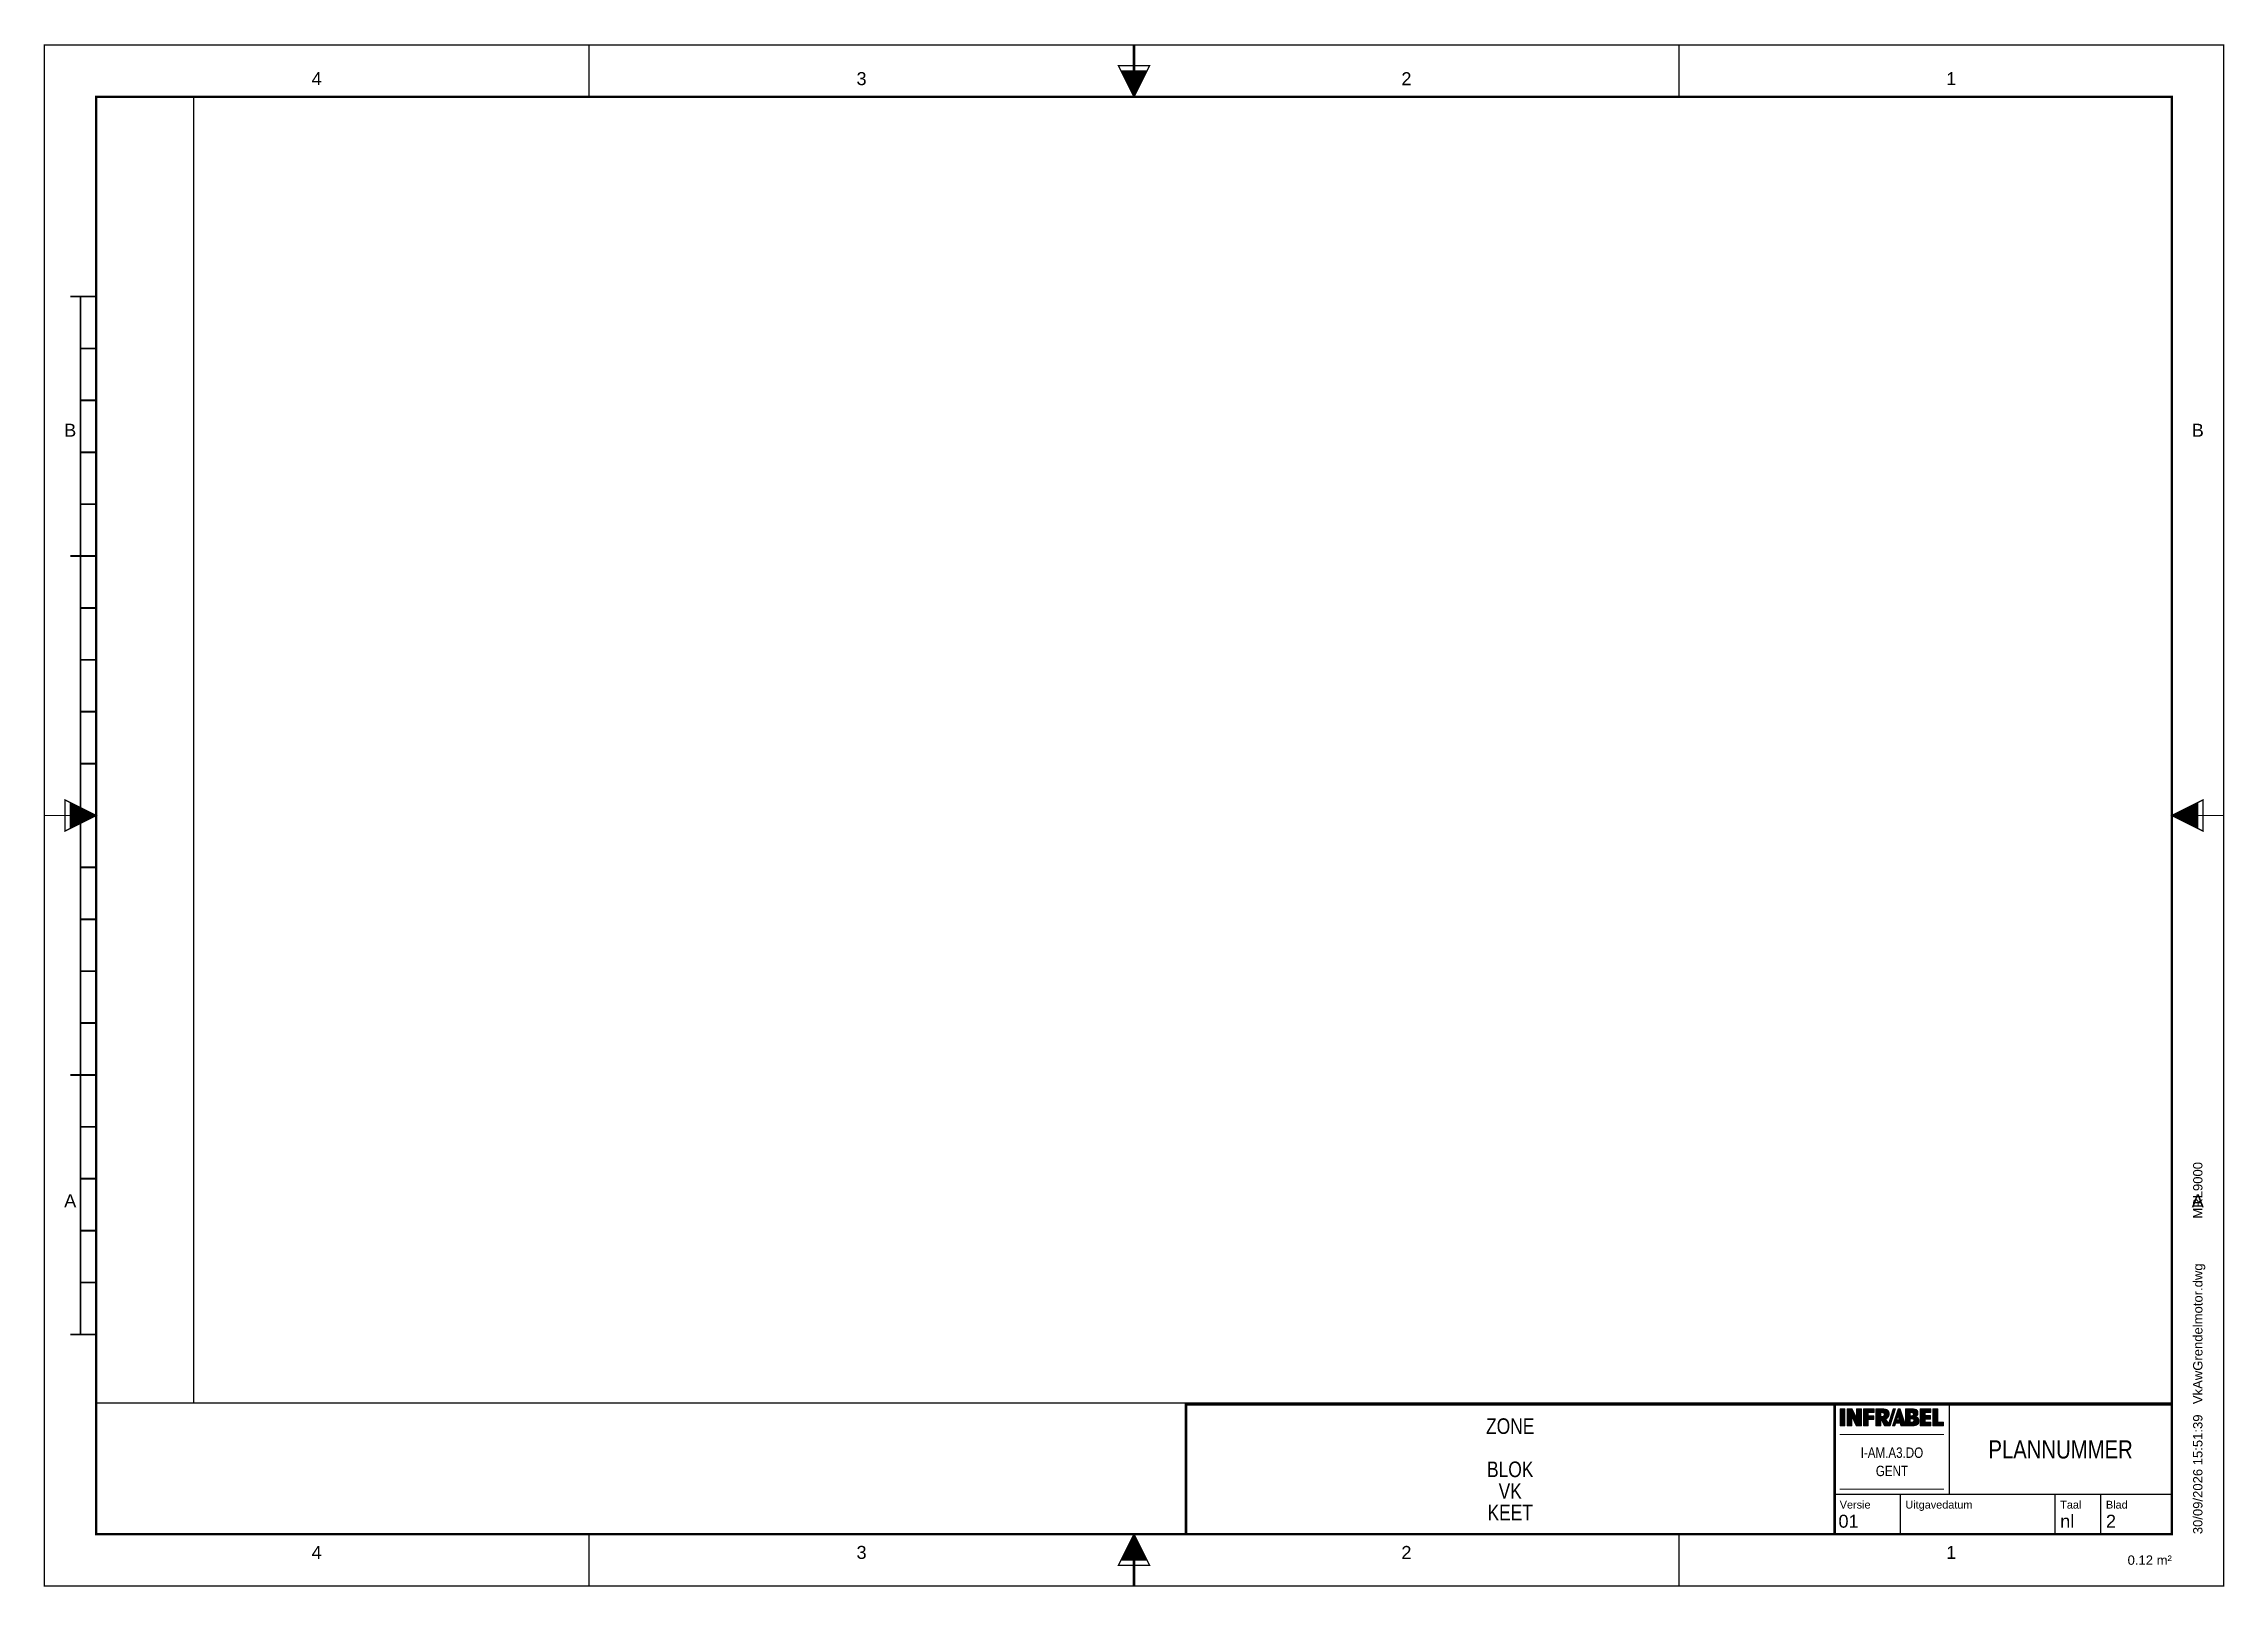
# Paper-space layout 'blad02' of a CAD drawing. Header units: millimetres. Extents: x 95 to 515, y -10 to 287.
# The model-space entities are those that its viewports show. They can reach past a viewport. Long polylines and large blocks are cut down to what shows.
import ezdxf
from ezdxf.enums import TextEntityAlignment as Align

# ---------------------------------------------------------------- set-up
doc = ezdxf.new("R2010")
doc.units = ezdxf.units.MM
doc.layers.add('noprint', color=40, linetype='Continuous', plot=False)
doc.layers.add('TBM_VP', color=1, linetype='Continuous', plot=False)
doc.layers.add('TBM_PLOT_COLOR', color=7, linetype='Continuous')
doc.styles.add('TBM', font='arial.ttf')

# ---------------------------------------------------------------- blocks, each defined once
blk = doc.blocks.new('TBM_TITLE_S_N')
at = {"color": 7}
blk.add_lwpolyline([(-10, 35, 0.5, 0.5, 0), (-200, 35, 0.5, 0.5, 0), (-200, 10, 0, 0, 0)], format="xyseb", dxfattribs=at)
for points, const_width in [([(-75, 10), (-75, 35)], 0.5), ([(-75, 10), (-75, 35)], 0.5), ([(-52.88, 35), (-52.88, 17.68)], 0.25), ([(-62.35, 17.68), (-62.35, 10)], 0.25), ([(-32.51, 17.68), (-32.51, 10)], 0.25), ([(-23.7, 17.68), (-23.7, 10)], 0.25)]:
    blk.add_lwpolyline(points, dxfattribs=dict(at, const_width=const_width))
at = {"color": 7, "linetype": 'Continuous', "const_width": 0.25}
blk.add_lwpolyline([(-75, 17.68), (-10, 17.68)], dxfattribs=at)
at = {"color": 7, "style": 'TBM'}
for s, p in [('Versie', (-74, 15.69)), ('Uitgavedatum', (-61.35, 15.69)), ('Taal', (-31.51, 15.69)), ('Blad', (-22.7, 15.69))]:
    blk.add_text(s, height=1.5, dxfattribs=at).set_placement(p, align=Align.MIDDLE_LEFT)
for tag, p in [('AT_LOGIN', (-5, 70.82)), ('AT_DWGNAME', (-5, 35.07)), ('AT_DWGDATE', (-5, 10))]:
    blk.add_attdef(tag, text='', height=1.8, rotation=90, dxfattribs=at).set_placement(p, align=Align.MIDDLE_LEFT)
at = {"color": 7, "style": 'TBM', "width": 0.8}
blk.add_attdef('AT_PLANNUM', text='', height=3.5, dxfattribs=at).set_placement((-31.44, 26.34), align=Align.MIDDLE_CENTER)
at = {"color": 7, "style": 'TBM'}
for tag, p in [('AT_VERSION', (-74.24, 12.5)), ('AT_DATE', (-61.12, 12.5)), ('AT_LANG', (-31.51, 12.5)), ('AT_PAGE', (-22.7, 12.5))]:
    blk.add_attdef(tag, text='', height=2.5, dxfattribs=at).set_placement(p, align=Align.MIDDLE_LEFT)
for tag, flags, p in [('AT_TITLENUM', 1, (-198, 6.6)), ('AT_BLOCKVERSION', 3, (-198, 2.34))]:
    blk.add_attdef(tag, text='', height=2.5, dxfattribs=dict(at, flags=flags)).set_placement(p, align=Align.MIDDLE_LEFT)
blk.add_attdef('AT_SURF_S', text='', height=1.8, dxfattribs=at).set_placement((-10, 5), align=Align.MIDDLE_RIGHT)
blk = doc.blocks.new('TBM_INFRABEL_C_S')
at = {"true_color": 0x00bcf0}
for points in [[(-72.99, 34.14), (-73.93, 34.14), (-73.93, 30.88), (-72.99, 30.88)], [(-71.58, 34.14), (-72.59, 34.14), (-72.59, 30.88), (-71.65, 30.88), (-71.65, 32.57), (-70.83, 30.88), (-69.83, 30.88), (-69.83, 34.14), (-70.76, 34.14), (-70.76, 32.46)], [(-68.49, 33.43), (-67.38, 33.43), (-67.38, 34.14), (-69.42, 34.14), (-69.42, 30.88), (-68.49, 30.88), (-68.49, 32.11), (-67.45, 32.11), (-67.45, 32.81), (-68.49, 32.81)], [(-62.76, 34.14), (-63.81, 30.88), (-63.38, 30.88), (-63.14, 31.61), (-63.01, 32.05), (-63, 32.05), (-62.76, 32.8), (-62.76, 32.81), (-62.33, 34.14)], [(-62.33, 34.14), (-62.76, 32.8), (-62.56, 32.05), (-63, 32.05), (-63.14, 31.61), (-63.21, 31.41), (-62.38, 31.41), (-62.24, 30.88), (-61.34, 30.88), (-61.34, 31.03)], [(-58.47, 34.14), (-58.47, 30.88), (-56.42, 30.88), (-56.42, 31.59), (-57.54, 31.59), (-57.54, 32.16), (-56.49, 32.16), (-56.49, 32.86), (-57.54, 32.86), (-57.54, 33.43), (-56.42, 33.43), (-56.42, 34.14)], [(-56.05, 34.14), (-56.05, 30.88), (-54.02, 30.88), (-54.02, 31.59), (-55.11, 31.59), (-55.11, 34.14)], [(-61.34, 31.03), (-61.34, 30.88), (-61.29, 30.88)]]:
    blk.add_hatch(color=140, dxfattribs=at).paths.add_polyline_path(points)
h = blk.add_hatch(color=140, dxfattribs=at)
h.paths.add_polyline_path([(-67.04, 34.14), (-67.04, 30.88), (-66.11, 30.88), (-66.11, 32.11), (-66.01, 32.11), (-65.4, 30.88), (-64.73, 30.88), (-64.59, 31.31), (-65.15, 32.25), (-65.07, 32.28), (-64.99, 32.31), (-64.92, 32.34), (-64.86, 32.38), (-64.8, 32.43), (-64.74, 32.48), (-64.7, 32.53), (-64.65, 32.59), (-64.61, 32.65), (-64.58, 32.72), (-64.55, 32.79), (-64.52, 32.86), (-64.51, 32.94), (-64.49, 33.02), (-64.49, 33.11), (-64.48, 33.19), (-64.49, 33.31), (-64.49, 33.36), (-64.5, 33.41), (-64.51, 33.46), (-64.52, 33.51), (-64.54, 33.56), (-64.56, 33.6), (-64.58, 33.65), (-64.6, 33.69), (-64.63, 33.73), (-64.65, 33.77), (-64.68, 33.8), (-64.71, 33.83), (-64.75, 33.87), (-64.78, 33.9), (-64.82, 33.93), (-64.87, 33.96), (-64.91, 33.98), (-64.95, 34), (-65.05, 34.05), (-65.15, 34.08), (-65.27, 34.11), (-65.39, 34.12), (-65.52, 34.14), (-65.66, 34.14)])
h.paths.add_polyline_path([(-66.11, 33.43), (-65.79, 33.43), (-65.72, 33.43), (-65.66, 33.41), (-65.62, 33.4), (-65.58, 33.39), (-65.52, 33.37), (-65.46, 33.31), (-65.43, 33.26), (-65.41, 33.22), (-65.4, 33.15), (-65.39, 33.07), (-65.4, 32.98), (-65.41, 32.94), (-65.42, 32.9), (-65.44, 32.87), (-65.46, 32.84), (-65.49, 32.81), (-65.53, 32.76), (-65.58, 32.74), (-65.65, 32.71), (-65.76, 32.68), (-65.83, 32.68), (-66.11, 32.68)], flags=16)
at = {"true_color": 0x005da4}
for points in [[(-63.68, 34.14), (-64.73, 30.88), (-64.29, 30.88), (-63.24, 34.14)], [(-62.76, 34.14), (-63.81, 30.88), (-63.38, 30.88), (-62.33, 34.14)]]:
    blk.add_hatch(color=154, dxfattribs=at).paths.add_polyline_path(points)
at = {"true_color": 0x00bcf0}
h = blk.add_hatch(color=140, dxfattribs=at)
h.paths.add_polyline_path([(-58.97, 32.42), (-59.02, 32.47), (-59.09, 32.5), (-59.15, 32.54), (-59.22, 32.57), (-59.3, 32.59), (-59.39, 32.61), (-59.47, 32.62), (-59.41, 32.65), (-59.34, 32.68), (-59.28, 32.72), (-59.22, 32.75), (-59.18, 32.79), (-59.13, 32.83), (-59.1, 32.87), (-59.06, 32.92), (-59.03, 32.96), (-59.01, 33.02), (-58.98, 33.07), (-58.97, 33.12), (-58.95, 33.18), (-58.94, 33.24), (-58.94, 33.3), (-58.94, 33.37), (-58.94, 33.46), (-58.95, 33.55), (-58.97, 33.64), (-58.99, 33.68), (-59.01, 33.71), (-59.02, 33.75), (-59.04, 33.79), (-59.07, 33.82), (-59.09, 33.85), (-59.11, 33.88), (-59.14, 33.91), (-59.17, 33.93), (-59.21, 33.96), (-59.28, 34), (-59.36, 34.04), (-59.45, 34.07), (-59.55, 34.1), (-59.66, 34.11), (-59.77, 34.13), (-59.9, 34.14), (-60.03, 34.14), (-61.34, 34.14), (-61.34, 31.03), (-61.29, 30.88), (-60.08, 30.88), (-59.93, 30.88), (-59.79, 30.89), (-59.66, 30.91), (-59.53, 30.93), (-59.41, 30.96), (-59.3, 30.99), (-59.19, 31.04), (-59.14, 31.06), (-59.1, 31.08), (-59.06, 31.11), (-59.01, 31.14), (-58.97, 31.17), (-58.94, 31.21), (-58.91, 31.24), (-58.88, 31.28), (-58.85, 31.32), (-58.82, 31.36), (-58.8, 31.4), (-58.78, 31.45), (-58.76, 31.5), (-58.75, 31.55), (-58.74, 31.6), (-58.73, 31.65), (-58.73, 31.71), (-58.72, 31.77), (-58.73, 31.86), (-58.73, 31.94), (-58.75, 32.03), (-58.77, 32.1), (-58.8, 32.18), (-58.83, 32.24), (-58.87, 32.31), (-58.91, 32.37)])
h.paths.add_polyline_path([(-60.41, 32.21), (-60.09, 32.21), (-60.01, 32.21), (-59.94, 32.2), (-59.9, 32.19), (-59.87, 32.18), (-59.84, 32.16), (-59.81, 32.15), (-59.79, 32.13), (-59.77, 32.11), (-59.75, 32.08), (-59.73, 32.06), (-59.72, 32.03), (-59.71, 31.99), (-59.7, 31.95), (-59.7, 31.91), (-59.7, 31.88), (-59.71, 31.85), (-59.71, 31.82), (-59.72, 31.79), (-59.74, 31.76), (-59.75, 31.74), (-59.77, 31.71), (-59.79, 31.69), (-59.82, 31.67), (-59.85, 31.65), (-59.88, 31.63), (-59.92, 31.62), (-59.96, 31.61), (-60.01, 31.6), (-60.06, 31.6), (-60.11, 31.59), (-60.41, 31.59)], flags=16)
h.paths.add_polyline_path([(-60.41, 32.81), (-60.41, 33.43), (-60.15, 33.43), (-60.07, 33.42), (-60, 33.41), (-59.97, 33.4), (-59.94, 33.39), (-59.91, 33.37), (-59.88, 33.36), (-59.86, 33.34), (-59.84, 33.32), (-59.82, 33.3), (-59.81, 33.27), (-59.8, 33.24), (-59.79, 33.21), (-59.78, 33.17), (-59.78, 33.13), (-59.79, 33.09), (-59.79, 33.06), (-59.8, 33.02), (-59.81, 32.99), (-59.83, 32.96), (-59.85, 32.93), (-59.87, 32.91), (-59.9, 32.89), (-59.93, 32.87), (-59.95, 32.85), (-59.99, 32.84), (-60.02, 32.83), (-60.09, 32.82), (-60.16, 32.81)], flags=16)
at = {"color": 140, "lineweight": 0, "true_color": 0x00bcf0}
for points in [[(-73.93, 30.88), (-72.99, 30.88), (-72.99, 34.14), (-73.93, 34.14), (-73.93, 30.88)], [(-70.76, 34.14), (-70.76, 32.52), (-70.79, 32.52), (-71.58, 34.14), (-72.59, 34.14), (-72.59, 30.88), (-71.65, 30.88), (-71.65, 32.53), (-71.63, 32.53), (-70.83, 30.88), (-69.83, 30.88), (-69.83, 34.14), (-70.76, 34.14)], [(-69.42, 30.88), (-68.49, 30.88), (-68.49, 32.11), (-67.45, 32.11), (-67.45, 32.81), (-68.49, 32.81), (-68.49, 33.43), (-67.38, 33.43), (-67.38, 34.14), (-69.42, 34.14), (-69.42, 30.88)], [(-61.29, 30.88), (-62.33, 34.14), (-62.76, 32.81), (-62.56, 32.05), (-63.01, 32.05), (-63.21, 31.41), (-62.38, 31.41), (-62.24, 30.88), (-61.29, 30.88)], [(-59.47, 32.62), (-59.47, 32.62), (-59.41, 32.65), (-59.34, 32.68), (-59.28, 32.72), (-59.22, 32.75), (-59.18, 32.79), (-59.13, 32.83), (-59.1, 32.87), (-59.06, 32.92), (-59.03, 32.96), (-59.01, 33.02), (-58.98, 33.07), (-58.97, 33.12), (-58.95, 33.18), (-58.94, 33.24), (-58.94, 33.3), (-58.94, 33.37), (-58.94, 33.37), (-58.94, 33.46), (-58.95, 33.55), (-58.97, 33.64), (-58.99, 33.68), (-59.01, 33.71), (-59.02, 33.75), (-59.04, 33.79), (-59.07, 33.82), (-59.09, 33.85), (-59.11, 33.88), (-59.14, 33.91), (-59.17, 33.93), (-59.21, 33.96), (-59.28, 34), (-59.36, 34.04), (-59.45, 34.07), (-59.55, 34.1), (-59.66, 34.11), (-59.77, 34.13), (-59.9, 34.14), (-60.03, 34.14), (-61.34, 34.14), (-61.34, 30.88), (-60.08, 30.88), (-60.08, 30.88), (-59.93, 30.88), (-59.79, 30.89), (-59.66, 30.91), (-59.53, 30.93), (-59.41, 30.96), (-59.3, 30.99), (-59.19, 31.04), (-59.14, 31.06), (-59.1, 31.08), (-59.06, 31.11), (-59.01, 31.14), (-58.97, 31.17), (-58.94, 31.21), (-58.91, 31.24), (-58.88, 31.28), (-58.85, 31.32), (-58.82, 31.36), (-58.8, 31.4), (-58.78, 31.45), (-58.76, 31.5), (-58.75, 31.55), (-58.74, 31.6), (-58.73, 31.65), (-58.73, 31.71), (-58.72, 31.77), (-58.72, 31.77), (-58.73, 31.86), (-58.73, 31.94), (-58.75, 32.03), (-58.77, 32.1), (-58.8, 32.18), (-58.83, 32.24), (-58.87, 32.31), (-58.91, 32.37), (-58.97, 32.42), (-59.02, 32.47), (-59.09, 32.5), (-59.15, 32.54), (-59.22, 32.57), (-59.3, 32.59), (-59.39, 32.61), (-59.47, 32.62), (-59.47, 32.62)], [(-58.47, 30.88), (-56.42, 30.88), (-56.42, 31.59), (-57.54, 31.59), (-57.54, 32.16), (-56.49, 32.16), (-56.49, 32.86), (-57.54, 32.86), (-57.54, 33.43), (-56.42, 33.43), (-56.42, 34.14), (-58.47, 34.14), (-58.47, 30.88)], [(-55.11, 31.59), (-55.11, 34.14), (-56.05, 34.14), (-56.05, 30.88), (-54.02, 30.88), (-54.02, 31.59), (-55.11, 31.59)], [(-66.11, 32.68), (-66.11, 33.43), (-65.79, 33.43), (-65.79, 33.43), (-65.74, 33.43), (-65.7, 33.42), (-65.66, 33.41), (-65.62, 33.4), (-65.58, 33.39), (-65.55, 33.38), (-65.52, 33.36), (-65.49, 33.34), (-65.47, 33.31), (-65.45, 33.29), (-65.43, 33.26), (-65.42, 33.23), (-65.41, 33.19), (-65.4, 33.15), (-65.39, 33.12), (-65.39, 33.07), (-65.39, 33.07), (-65.39, 33.03), (-65.4, 32.98), (-65.41, 32.94), (-65.42, 32.9), (-65.44, 32.87), (-65.46, 32.84), (-65.49, 32.81), (-65.51, 32.78), (-65.54, 32.76), (-65.58, 32.74), (-65.61, 32.72), (-65.65, 32.71), (-65.69, 32.7), (-65.73, 32.69), (-65.78, 32.68), (-65.83, 32.68), (-66.11, 32.68)], [(-60.41, 33.43), (-60.15, 33.43), (-60.15, 33.43), (-60.07, 33.42), (-60, 33.41), (-59.97, 33.4), (-59.94, 33.39), (-59.91, 33.37), (-59.88, 33.36), (-59.86, 33.34), (-59.84, 33.32), (-59.82, 33.3), (-59.81, 33.27), (-59.8, 33.24), (-59.79, 33.21), (-59.78, 33.17), (-59.78, 33.13), (-59.78, 33.13), (-59.79, 33.09), (-59.79, 33.06), (-59.8, 33.02), (-59.81, 32.99), (-59.83, 32.96), (-59.85, 32.93), (-59.87, 32.91), (-59.9, 32.89), (-59.93, 32.87), (-59.95, 32.85), (-59.99, 32.84), (-60.02, 32.83), (-60.09, 32.82), (-60.16, 32.81), (-60.41, 32.81), (-60.41, 33.43)], [(-60.41, 31.59), (-60.41, 32.21), (-60.09, 32.21), (-60.09, 32.21), (-60.01, 32.21), (-59.94, 32.2), (-59.9, 32.19), (-59.87, 32.18), (-59.84, 32.16), (-59.81, 32.15), (-59.79, 32.13), (-59.77, 32.11), (-59.75, 32.08), (-59.73, 32.06), (-59.72, 32.03), (-59.71, 31.99), (-59.7, 31.95), (-59.7, 31.91), (-59.7, 31.91), (-59.7, 31.88), (-59.71, 31.85), (-59.71, 31.82), (-59.72, 31.79), (-59.74, 31.76), (-59.75, 31.74), (-59.77, 31.71), (-59.79, 31.69), (-59.82, 31.67), (-59.85, 31.65), (-59.88, 31.63), (-59.92, 31.62), (-59.96, 31.61), (-60.01, 31.6), (-60.06, 31.6), (-60.11, 31.59), (-60.41, 31.59)]]:
    blk.add_lwpolyline(points, close=True, dxfattribs=at)
for points in [[(-65.15, 32.25), (-65.15, 32.25), (-65.07, 32.28), (-64.99, 32.31), (-64.92, 32.34), (-64.86, 32.38), (-64.8, 32.43), (-64.74, 32.48), (-64.7, 32.53), (-64.65, 32.59), (-64.61, 32.65), (-64.58, 32.72), (-64.55, 32.79), (-64.52, 32.86), (-64.51, 32.94), (-64.49, 33.02), (-64.49, 33.11), (-64.48, 33.19), (-64.48, 33.19), (-64.49, 33.31), (-64.49, 33.36), (-64.5, 33.41), (-64.51, 33.46), (-64.52, 33.51), (-64.54, 33.56), (-64.56, 33.6), (-64.58, 33.65), (-64.6, 33.69), (-64.63, 33.73), (-64.65, 33.77), (-64.68, 33.8), (-64.71, 33.83), (-64.75, 33.87), (-64.78, 33.9), (-64.82, 33.93), (-64.87, 33.96), (-64.91, 33.98), (-64.95, 34), (-65.05, 34.05), (-65.15, 34.08), (-65.27, 34.11), (-65.39, 34.12), (-65.52, 34.14), (-65.66, 34.14), (-67.04, 34.14), (-67.04, 30.88), (-66.11, 30.88), (-66.11, 32.11), (-66.01, 32.11), (-65.4, 30.88), (-64.33, 30.88)], [(-64.59, 31.31), (-65.15, 32.25), (-65.15, 32.25)]]:
    blk.add_lwpolyline(points, dxfattribs=at)
at = {"color": 154, "lineweight": 0, "true_color": 0x005da4}
for points in [[(-63.68, 34.14), (-64.73, 30.88), (-64.29, 30.88), (-63.24, 34.14), (-63.68, 34.14)], [(-62.76, 34.14), (-63.81, 30.88), (-63.38, 30.88), (-62.33, 34.14), (-62.76, 34.14)]]:
    blk.add_lwpolyline(points, close=True, dxfattribs=at)
at = {"color": 7, "style": 'TBM', "flags": 3}
blk.add_attdef('AT_BLOCKVERSION', text='', height=2.5, dxfattribs=at).set_placement((-73.88, 26.59), align=Align.MIDDLE_LEFT)
blk = doc.blocks.new('TBM_SERVICE2_S')
at = {"color": 7, "linetype": 'Continuous', "const_width": 0.18}
for points in [[(-74, 29.22), (-53.88, 29.22)], [(-74, 18.67), (-53.88, 18.67)]]:
    blk.add_lwpolyline(points, dxfattribs=at)
at = {"color": 7, "style": 'TBM', "width": 0.8}
for tag, p in [('AT_SERVICE1', (-63.94, 25.71)), ('AT_SERVICE2', (-63.94, 22.19))]:
    blk.add_attdef(tag, text='', height=2, dxfattribs=at).set_placement(p, align=Align.MIDDLE_CENTER)
at = {"color": 7, "style": 'TBM', "flags": 3}
blk.add_attdef('AT_BLOCKVERSION', text='', height=2.5, dxfattribs=at).set_placement((-78.3, 15.64), align=Align.MIDDLE_LEFT)
blk = doc.blocks.new('TBM_DATA01_S_N')
at = {"color": 7, "style": 'TBM', "width": 0.8}
for tag, p in [('AT_DATA_LINENUM_N', (-137.5, 30.83)), ('AT_DATA_ZONE_N', (-137.5, 30.83)), ('AT_DATA_STATION_N', (-137.5, 26.67)), ('AT_DATA_BLOCKNUM_N', (-137.5, 22.5)), ('AT_DATA_DESC1_S_N', (-137.5, 18.33)), ('AT_DATA_DESC2_S_N', (-137.5, 14.17))]:
    blk.add_attdef(tag, text='', height=3, dxfattribs=at).set_placement(p, align=Align.MIDDLE_CENTER)
at = {"color": 7, "style": 'TBM'}
for tag, flags, p in [('AT_TITLENUM', 1, (-148.26, 6.6)), ('AT_BLOCKVERSION', 3, (-148.26, 2.34))]:
    blk.add_attdef(tag, text='', height=2.5, dxfattribs=dict(at, flags=flags)).set_placement(p, align=Align.MIDDLE_LEFT)
blk = doc.blocks.new('TBM_ARROW')
at = {"color": 9, "const_width": 0.25}
blk.add_lwpolyline([(-3, 4), (3, 4), (0, 10)], close=True, dxfattribs=at)
for points in [[(0, 0), (0, 10)], [(-2.5, 5), (2.5, 5)]]:
    blk.add_lwpolyline(points, dxfattribs=at)
at = {"color": 9}
blk.add_solid([(-2.5, 5), (0, 10), (2.5, 5)], dxfattribs=at)
at = {"color": 7, "style": 'TBM', "flags": 3}
blk.add_attdef('AT_BLOCKVERSION', text='', height=2.5, dxfattribs=at).set_placement((6.72, 1.06), align=Align.MIDDLE_LEFT)
blk = doc.blocks.new('TBM_200BAR')
at = {"color": 7}
blk.add_lwpolyline([(100, -5, 0.35, 0.35, 0), (100, 0, 0.35, 0.35, 0), (-100, 0, 0.35, 0.35, 0), (-100, -5, 0, 0, 0)], format="xyseb", dxfattribs=at)
at = {"color": 7, "const_width": 0.35}
for points in [[(-90, 0), (-90, -3)], [(-80, 0), (-80, -3)], [(-70, 0), (-70, -3)], [(-60, 0), (-60, -3)], [(-50, 0), (-50, -5)], [(-40, 0), (-40, -3)], [(-30, 0), (-30, -3)], [(-20, 0), (-20, -3)], [(-10, 0), (-10, -3)], [(0, 0), (0, -5)], [(10, 0), (10, -3)], [(20, 0), (20, -3)], [(30, 0), (30, -3)], [(40, 0), (40, -3)], [(50, 0), (50, -5)], [(60, 0), (60, -3)], [(70, 0), (70, -3)], [(80, 0), (80, -3)], [(90, 0), (90, -3)], [(-100, -3), (100, -3)]]:
    blk.add_lwpolyline(points, dxfattribs=at)
at = {"color": 7, "style": 'TBM', "flags": 3}
blk.add_attdef('AT_BLOCKVERSION', text='', height=2.5, dxfattribs=at).set_placement((-17.29, -8.41), align=Align.MIDDLE_LEFT)
blk = doc.blocks.new('TBM_KS010887')
at = {"color": 7, "linetype": 'Continuous'}
for points, const_width in [([(-420, 0), (0, 0), (0, 297), (-420, 297)], 0.25), ([(-410, 10), (-10, 10), (-10, 287), (-410, 287)], 0.5)]:
    blk.add_lwpolyline(points, close=True, dxfattribs=dict(at, const_width=const_width))
for points, const_width in [([(-315, 287), (-315, 297)], 0.25), ([(-210, 287), (-210, 297)], 0.5), ([(-105, 287), (-105, 297)], 0.25), ([(-410, 148.5), (-420, 148.5)], 0.25), ([(-10, 148.5), (0, 148.5)], 0.25), ([(-315, 10), (-315, 0)], 0.25), ([(-210, 10), (-210, 0)], 0.5), ([(-105, 10), (-105, 0)], 0.25)]:
    blk.add_lwpolyline(points, dxfattribs=dict(at, const_width=const_width))
for name, p, rotation in [('TBM_ARROW', (-210, 297), 180), ('TBM_200BAR', (-410, 148.5), 270), ('TBM_ARROW', (-420, 148.5), 270), ('TBM_ARROW', (0, 148.5), 90)]:
    blk.add_blockref(name, p, dxfattribs=dict(at, rotation=rotation))
blk.add_blockref('TBM_ARROW', (-210, 0), dxfattribs=at)
at = {"color": 7, "linetype": 'Continuous', "style": 'TBM'}
for s, p in [('4', (-367.5, 290.5)), ('3', (-262.5, 290.5)), ('2', (-157.5, 290.5)), ('1', (-52.5, 290.5)), ('B', (-415, 222.75)), ('B', (-5, 222.75)), ('A', (-415, 74.25)), ('A', (-5, 74.25)), ('4', (-367.5, 6.5)), ('3', (-262.5, 6.5)), ('2', (-157.5, 6.5)), ('1', (-52.5, 6.5))]:
    blk.add_text(s, height=2.5, dxfattribs=at).set_placement(p, align=Align.MIDDLE)
blk = doc.blocks.new('paginalayout')
at = {"layer": 'noprint'}
for p, q in [((364, -364), (364, -2500)), ((636, -500), (364, -500))]:
    blk.add_line(p, q, dxfattribs=at)

msp = doc.modelspace()

# ---------------------------------------------------------------- block references
at = {"layer": 'noprint', "linetype": 'Continuous'}
msp.add_blockref('paginalayout', (0, 0), dxfattribs=at)

psp = doc.layouts.new('blad02')

# ---------------------------------------------------------------- block references
at = {"color": 7, "linetype": 'Continuous'}
psp.add_blockref('TBM_KS010887', (515, -10), dxfattribs=at)
for name, values in [('TBM_TITLE_S_N', {'AT_PLANNUM': 'PLANNUMMER', 'AT_VERSION': '01', 'AT_LANG': 'nl', 'AT_PAGE': '2', 'AT_DWGDATE': '30/09/2026 15:51:39', 'AT_DWGNAME': 'VkAwGrendelmotor.dwg', 'AT_LOGIN': 'MRL9000', 'AT_SURF_S': '0.12 m²'}), ('TBM_DATA01_S_N', {'AT_DATA_ZONE_N': 'ZONE', 'AT_DATA_BLOCKNUM_N': 'BLOK', 'AT_DATA_DESC1_S_N': 'VK', 'AT_DATA_DESC2_S_N': 'KEET'}), ('TBM_SERVICE2_S', {'AT_SERVICE1': 'I-AM.A3.DO', 'AT_SERVICE2': 'GENT'})]:
    psp.add_blockref(name, (515, -10), dxfattribs=at).add_auto_attribs(values)
at = {"layer": 'TBM_PLOT_COLOR', "color": 7, "linetype": 'Continuous'}
psp.add_blockref('TBM_INFRABEL_C_S', (515, -10), dxfattribs=at)

# ---------------------------------------------------------------- viewports
at = {"layer": 'TBM_VP', "view_twist_angle": 90}
psp.add_viewport(center=(305, 138.5), size=(400, 277), view_center_point=(681.25, 477.16), view_height=277, dxfattribs=at)

doc.saveas('drawing.dxf')
